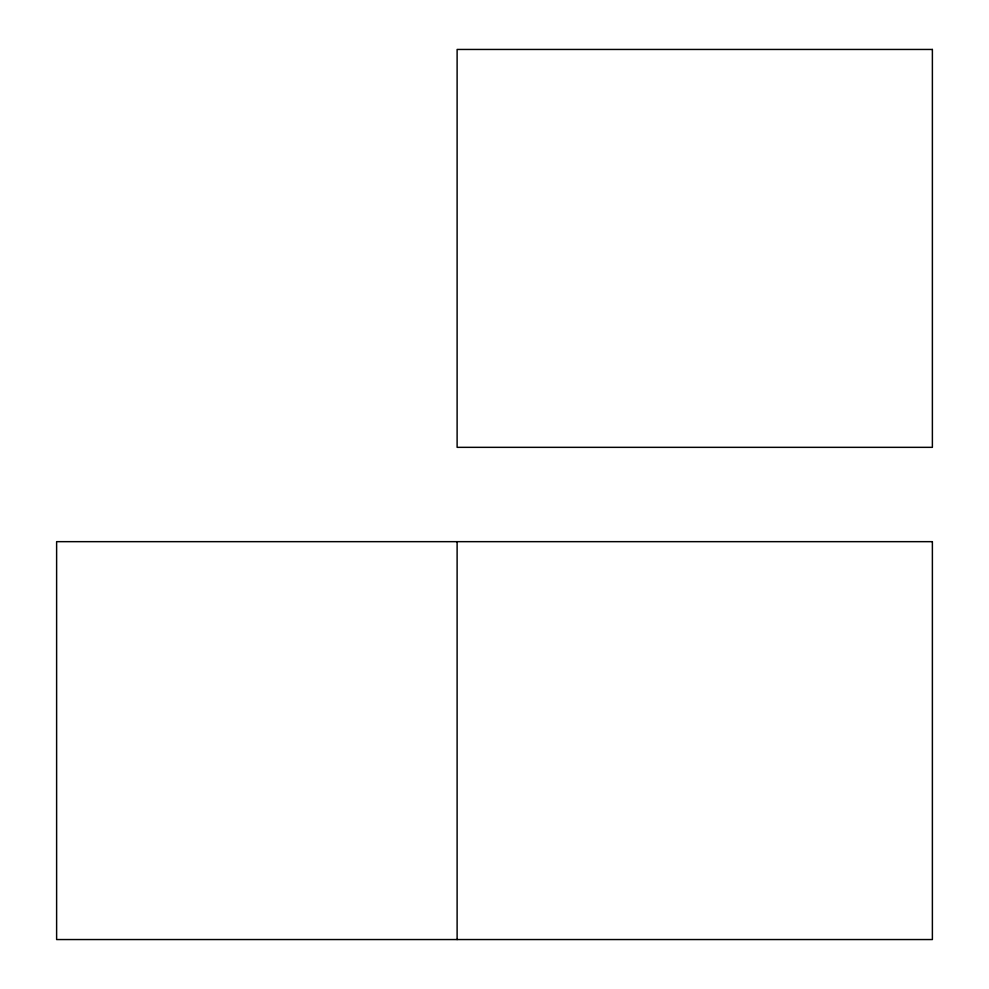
<?xml version="1.0" encoding="UTF-8"?>
<svg xmlns="http://www.w3.org/2000/svg" width="989" height="989" viewBox="0 0 989 989"><rect width="100%" height="100%" fill="white"/><g stroke="black" fill="none" stroke-linecap="round" stroke-linejoin="round"><path stroke-width="1.48" d="M457.116 541.663L457.116 939.55M932.38 49.45L457.116 49.45L457.116 447.337L932.38 447.337L932.38 49.45M932.38 541.663L56.62 541.663L56.62 939.55L932.38 939.55L932.38 541.663"/></g></svg>
